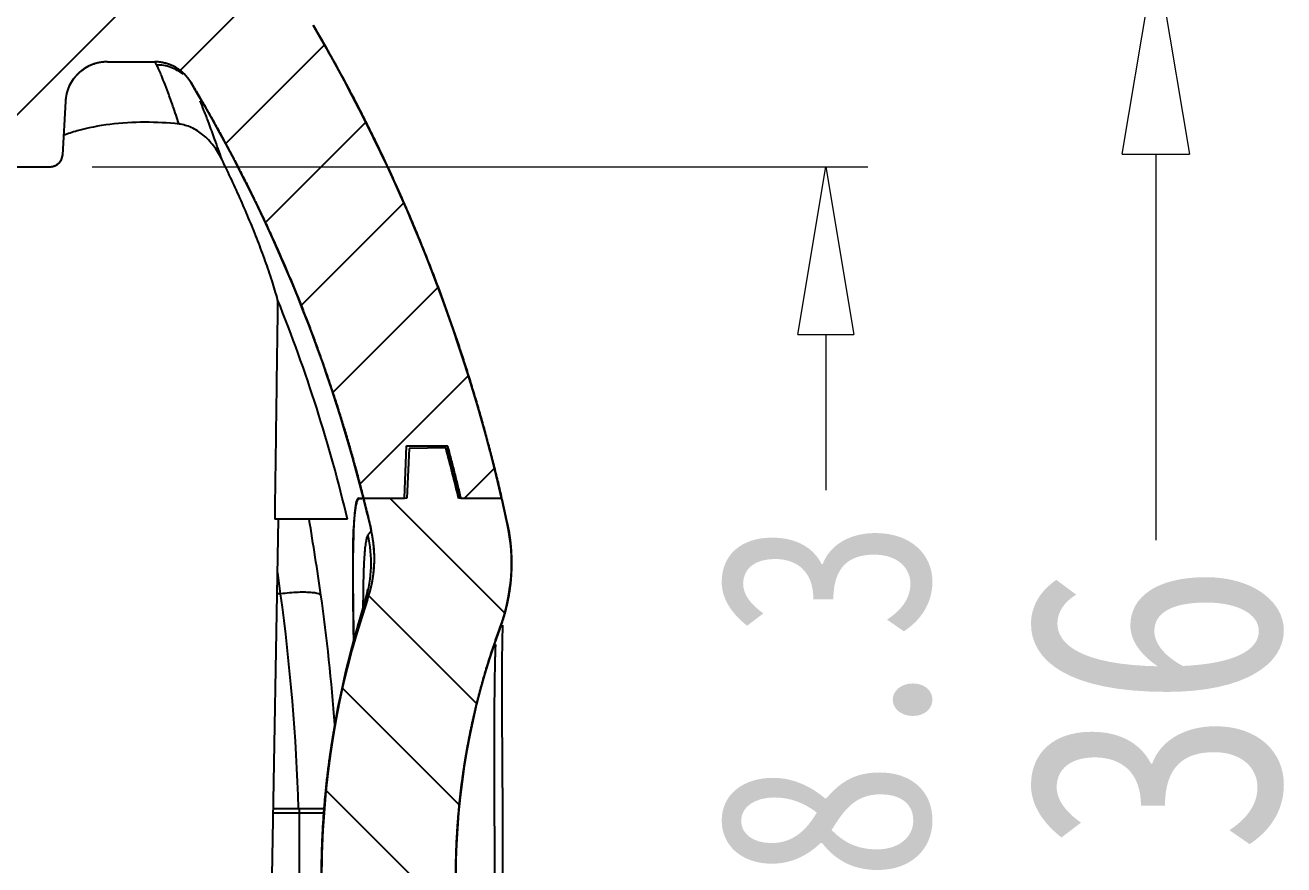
# Model space of a CAD drawing. Header units: millimetres. Extents: x 1786 to 4177, y -2705 to -1639.
# Drawn here: x 4029.7 to 4059.69, y -1676.96 to -1656.95 of the extents above; entities that cross this region are included whole.
import ezdxf

# ---------------------------------------------------------------- set-up
doc = ezdxf.new("R2010")
doc.units = ezdxf.units.MM
doc.layers.add('dim', color=3, linetype='Continuous', lineweight=9)
doc.styles.add('FFS', font='simfang0.ttf', dxfattribs={"width": 0.85})
doc.dimstyles.new('YanXiu', dxfattribs={"dimtxt": 2.5, "dimasz": 2.2, "dimexe": 1, "dimexo": 0.6, "dimgap": 0.66, "dimtad": 0, "dimzin": 9, "dimdsep": 46, "dimtxsty": 'FFS', "dimblk": 'CLOSEDBLANK', "dimcen": 0, "dimclrd": 256, "dimclre": 131, "dimclrt": 42, "dimazin": 2, "dimtfac": 1, "dimtofl": 0, "dimtmove": 0, "dimatfit": 3, "dimldrblk": 'CLOSEDBLANK', "dimfxl": 0, "dimlwd": 5, "dimlwe": 5, "dimarcsym": 0})

# ---------------------------------------------------------------- blocks, each defined once
blk = doc.blocks.new('_ClosedBlank')
at = {"color": 0, "linetype": 'ByBlock', "lineweight": -2}
for p, q in [((-1, 0.1667), (0, 0)), ((-1, 0.1667), (-1, -0.1667)), ((0, 0), (-1, -0.1667))]:
    blk.add_line(p, q, dxfattribs=at)
blk = doc.blocks.new('*D332')
at = {"layer": 'Defpoints', "color": 0}
for p in [(42.437, 243.388), (65.535, 243.388), (45.929, 207.388)]:
    blk.add_point(p, dxfattribs=at)
at = {"layer": 'dim', "color": 131, "lineweight": 5}
for p, q in [((43.636, 243.388), (66.734, 243.388)), ((47.129, 207.388), (66.734, 207.388))]:
    blk.add_line(p, q, dxfattribs=at)
at = {"layer": 'dim', "lineweight": 5}
for p, q in [((65.535, 238.588), (65.535, 229.386)), ((65.535, 212.188), (65.535, 221.391))]:
    blk.add_line(p, q, dxfattribs=at)
at = {"layer": 'dim', "lineweight": 5, "xscale": 4.800000000000001, "yscale": 4.800000000000001, "zscale": 4.800000000000001}
for p, rotation in [((65.535, 243.388), 90), ((65.535, 207.388), 270)]:
    blk.add_blockref('_ClosedBlank', p, dxfattribs=dict(at, rotation=rotation))
at = {"layer": 'dim', "color": 42, "insert": (65.535, 225.388), "char_height": 6, "attachment_point": 5, "rotation": 90, "style": 'FFS'}
blk.add_mtext('36', dxfattribs=at)
blk = doc.blocks.new('*D348')
at = {"layer": 'Defpoints', "color": 0}
for p in [(39.188, 238.288), (39.581, 209.988), (57.67, 209.988)]:
    blk.add_point(p, dxfattribs=at)
at = {"layer": 'dim', "color": 131, "lineweight": 5}
for p, q in [((40.187, 238.288), (58.67, 238.288)), ((40.581, 209.988), (58.67, 209.988))]:
    blk.add_line(p, q, dxfattribs=at)
at = {"layer": 'dim', "lineweight": 5}
for p, q in [((57.67, 234.288), (57.67, 230.582)), ((57.67, 213.988), (57.67, 217.694))]:
    blk.add_line(p, q, dxfattribs=at)
at = {"layer": 'dim', "lineweight": 5, "xscale": 4, "yscale": 4, "zscale": 4}
for p, rotation in [((57.67, 238.288), 90), ((57.67, 209.988), 270)]:
    blk.add_blockref('_ClosedBlank', p, dxfattribs=dict(at, rotation=rotation))
at = {"layer": 'dim', "color": 42, "insert": (57.67, 224.138), "char_height": 5, "attachment_point": 5, "rotation": 90, "style": 'FFS'}
blk.add_mtext('28.3', dxfattribs=at)
blk = doc.blocks.new('u161')
at = {"linetype": 'Continuous'}
h = blk.add_hatch(dxfattribs=at)
h.set_pattern_fill('DEFAULT__7', color=2, scale=2, angle=45, style=0, pattern_type=0)
h.set_pattern_definition([(45, (-186.396, 288.1608), (-1.414214, 1.414214), [])])
edge = h.paths.add_edge_path()
edge.add_spline(control_points=[(45.454, 241.662), (47.52, 238.148), (49.029, 234.361), (49.947, 230.388)], knot_values=[0, 0, 0, 0, 1, 1, 1, 1], weights=[1, 0.992284, 0.992284, 1], degree=3, periodic=0)
edge.add_line((48.971, 230.388), (49.947, 230.388))
edge.add_spline(control_points=[(48.653, 231.638), (48.766, 231.223), (48.872, 230.807), (48.971, 230.388)], knot_values=[0, 0, 0, 0, 1, 1, 1, 1], weights=[1, 0.999909, 0.999909, 1], degree=3, periodic=0)
edge.add_line((47.679, 231.638), (48.653, 231.638))
edge.add_line((47.635, 230.388), (47.679, 231.638))
edge.add_line((46.655, 230.388), (47.635, 230.388))
edge.add_spline(control_points=[(42.54, 240.302), (44.392, 237.211), (45.773, 233.883), (46.655, 230.388)], knot_values=[0, 0, 0, 0, 1, 1, 1, 1], weights=[1, 0.992872, 0.992872, 1], degree=3, periodic=0)
edge.add_spline(control_points=[(42.54, 240.302), (42.355, 240.611), (42.042, 240.788), (41.682, 240.788)], knot_values=[0, 0, 0, 0, 1, 1, 1, 1], weights=[1, 0.913365, 0.913365, 1], degree=3, periodic=0)
edge.add_line((40.552, 240.788), (41.682, 240.788))
edge.add_spline(control_points=[(40.552, 240.788), (39.991, 240.788), (39.583, 240.402), (39.554, 239.841)], knot_values=[0, 0, 0, 0, 1, 1, 1, 1], weights=[1, 0.816916, 0.816916, 1], degree=3, periodic=0)
edge.add_line((39.554, 239.841), (39.487, 238.573))
edge.add_spline(control_points=[(39.188, 238.288), (39.356, 238.288), (39.478, 238.404), (39.487, 238.573)], knot_values=[0, 0, 0, 0, 1, 1, 1, 1], weights=[1, 0.816916, 0.816916, 1], degree=3, periodic=0)
edge.add_line((-15.243, 238.288), (39.188, 238.288))
edge.add_spline(control_points=[(-15.243, 238.288), (-15.411, 238.288), (-15.534, 238.404), (-15.543, 238.573)], knot_values=[0, 0, 0, 0, 1, 1, 1, 1], weights=[1, 0.816916, 0.816916, 1], degree=3, periodic=0)
edge.add_line((-15.609, 239.841), (-15.543, 238.573))
edge.add_spline(control_points=[(-16.608, 240.788), (-16.046, 240.788), (-15.638, 240.402), (-15.609, 239.841)], knot_values=[0, 0, 0, 0, 1, 1, 1, 1], weights=[1, 0.816916, 0.816916, 1], degree=3, periodic=0)
edge.add_line((-17.737, 240.788), (-16.608, 240.788))
edge.add_spline(control_points=[(-17.737, 240.788), (-18.097, 240.788), (-18.41, 240.611), (-18.595, 240.302)], knot_values=[0, 0, 0, 0, 1, 1, 1, 1], weights=[1, 0.913365, 0.913365, 1], degree=3, periodic=0)
edge.add_spline(control_points=[(-18.595, 240.302), (-20.447, 237.211), (-21.829, 233.883), (-22.71, 230.388)], knot_values=[0, 0, 0, 0, 1, 1, 1, 1], weights=[1, 0.992872, 0.992872, 1], degree=3, periodic=0)
edge.add_line((-23.691, 230.388), (-22.71, 230.388))
edge.add_line((-23.691, 230.388), (-23.734, 231.638))
edge.add_line((-23.734, 231.638), (-24.708, 231.638))
edge.add_spline(control_points=[(-24.708, 231.638), (-24.821, 231.223), (-24.927, 230.807), (-25.026, 230.388)], knot_values=[0, 0, 0, 0, 1, 1, 1, 1], weights=[1, 0.999909, 0.999909, 1], degree=3, periodic=0)
edge.add_line((-26.002, 230.388), (-25.026, 230.388))
edge.add_spline(control_points=[(-21.509, 241.662), (-23.575, 238.148), (-25.085, 234.361), (-26.002, 230.388)], knot_values=[0, 0, 0, 0, 1, 1, 1, 1], weights=[1, 0.992284, 0.992284, 1], degree=3, periodic=0)
edge.add_spline(control_points=[(-18.492, 243.388), (-19.762, 243.388), (-20.865, 242.757), (-21.509, 241.662)], knot_values=[0, 0, 0, 0, 1, 1, 1, 1], weights=[1, 0.912, 0.912, 1], degree=3, periodic=0)
edge.add_line((-18.492, 243.388), (-17.954, 243.388))
edge.add_spline(control_points=[(-17.954, 243.388), (-17.801, 243.219), (-17.7, 243.013), (-17.661, 242.788)], knot_values=[0, 0, 0, 0, 1, 1, 1, 1], weights=[1, 0.974125, 0.974125, 1], degree=3, periodic=0)
edge.add_line((-17.59, 242.388), (-17.661, 242.788))
edge.add_line((-16.79, 242.388), (-17.59, 242.388))
edge.add_line((-16.72, 242.788), (-16.79, 242.388))
edge.add_spline(control_points=[(-16.72, 242.788), (-16.412, 244.531), (-14.642, 244.531), (-14.336, 242.787)], knot_values=[0, 0, 0, 0, 1, 1, 1, 1], weights=[1, 0.448931, 0.448931, 1], degree=3, periodic=0)
edge.add_spline(control_points=[(-13.08, 241.788), (-13.722, 241.755), (-14.224, 242.155), (-14.336, 242.787)], knot_values=[0, 0, 0, 0, 1, 1, 1, 1], weights=[1, 0.832524, 0.832524, 1], degree=3, periodic=0)
edge.add_line((-13.08, 241.788), (-13.028, 240.788))
edge.add_line((-13.028, 240.788), (36.972, 240.788))
edge.add_line((37.025, 241.788), (36.972, 240.788))
edge.add_spline(control_points=[(37.025, 241.788), (37.666, 241.755), (38.169, 242.155), (38.28, 242.787)], knot_values=[0, 0, 0, 0, 1, 1, 1, 1], weights=[1, 0.832524, 0.832524, 1], degree=3, periodic=0)
edge.add_spline(control_points=[(40.664, 242.788), (40.357, 244.531), (38.587, 244.531), (38.28, 242.787)], knot_values=[0, 0, 0, 0, 1, 1, 1, 1], weights=[1, 0.448931, 0.448931, 1], degree=3, periodic=0)
edge.add_line((40.664, 242.788), (40.735, 242.388))
edge.add_line((41.535, 242.388), (40.735, 242.388))
edge.add_line((41.535, 242.388), (41.605, 242.788))
edge.add_spline(control_points=[(41.898, 243.388), (41.745, 243.219), (41.645, 243.013), (41.605, 242.788)], knot_values=[0, 0, 0, 0, 1, 1, 1, 1], weights=[1, 0.974125, 0.974125, 1], degree=3, periodic=0)
edge.add_line((41.898, 243.388), (42.437, 243.388))
edge.add_spline(control_points=[(45.454, 241.662), (44.81, 242.757), (43.707, 243.388), (42.437, 243.388)], knot_values=[0, 0, 0, 0, 1, 1, 1, 1], weights=[1, 0.912, 0.912, 1], degree=3, periodic=0)
h = blk.add_hatch(dxfattribs=at)
h.set_pattern_fill('DEFAULT__9', color=2, scale=2, angle=-45, style=0, pattern_type=0)
h.set_pattern_definition([(315, (-183.5675, 288.1608), (1.414214, 1.414214), [])])
edge = h.paths.add_edge_path()
edge.add_spline(control_points=[(49.951, 230.37), (49.996, 230.175), (50.039, 229.979), (50.082, 229.783)], knot_values=[0, 0, 0, 0, 1, 1, 1, 1], weights=[1, 0.999981, 0.999981, 1], degree=3, periodic=0)
edge.add_spline(control_points=[(50.082, 229.783), (50.261, 228.945), (50.201, 228.09), (49.905, 227.285)], knot_values=[0, 0, 0, 0, 1, 1, 1, 1], weights=[1, 0.973678, 0.973678, 1], degree=3, periodic=0)
edge.add_spline(control_points=[(49.905, 215.491), (48.49, 219.339), (48.49, 223.438), (49.905, 227.285)], knot_values=[0, 0, 0, 0, 1, 1, 1, 1], weights=[1, 0.959022, 0.959022, 1], degree=3, periodic=0)
edge.add_spline(control_points=[(50.082, 212.994), (50.261, 213.832), (50.201, 214.687), (49.905, 215.491)], knot_values=[0, 0, 0, 0, 1, 1, 1, 1], weights=[1, 0.973678, 0.973678, 1], degree=3, periodic=0)
edge.add_spline(control_points=[(50.082, 212.994), (50.039, 212.797), (49.996, 212.602), (49.951, 212.406)], knot_values=[0, 0, 0, 0, 1, 1, 1, 1], weights=[1, 0.999981, 0.999981, 1], degree=3, periodic=0)
edge.add_line((49.951, 212.406), (48.92, 212.388))
edge.add_spline(control_points=[(48.92, 212.388), (48.824, 211.987), (48.723, 211.587), (48.615, 211.188)], knot_values=[0, 0, 0, 0, 1, 1, 1, 1], weights=[1, 0.999916, 0.999916, 1], degree=3, periodic=0)
edge.add_line((48.615, 211.188), (47.747, 211.203))
edge.add_line((47.747, 211.203), (47.685, 212.388))
edge.add_line((47.685, 212.388), (46.659, 212.406))
edge.add_spline(control_points=[(46.84, 213.158), (46.783, 212.907), (46.722, 212.656), (46.659, 212.406)], knot_values=[0, 0, 0, 0, 1, 1, 1, 1], weights=[1, 0.999963, 0.999963, 1], degree=3, periodic=0)
edge.add_spline(control_points=[(46.754, 214.803), (46.937, 214.27), (46.966, 213.708), (46.84, 213.158)], knot_values=[0, 0, 0, 0, 1, 1, 1, 1], weights=[1, 0.974387, 0.974387, 1], degree=3, periodic=0)
edge.add_spline(control_points=[(46.754, 214.803), (45.275, 219.111), (45.275, 223.666), (46.754, 227.973)], knot_values=[0, 0, 0, 0, 1, 1, 1, 1], weights=[1, 0.963889, 0.963889, 1], degree=3, periodic=0)
edge.add_spline(control_points=[(46.754, 227.973), (46.937, 228.506), (46.966, 229.069), (46.84, 229.618)], knot_values=[0, 0, 0, 0, 1, 1, 1, 1], weights=[1, 0.974387, 0.974387, 1], degree=3, periodic=0)
edge.add_spline(control_points=[(46.659, 230.37), (46.722, 230.12), (46.783, 229.87), (46.84, 229.618)], knot_values=[0, 0, 0, 0, 1, 1, 1, 1], weights=[1, 0.999963, 0.999963, 1], degree=3, periodic=0)
edge.add_line((47.685, 230.388), (46.659, 230.37))
edge.add_line((47.747, 231.573), (47.685, 230.388))
edge.add_line((48.615, 231.588), (47.747, 231.573))
edge.add_spline(control_points=[(48.615, 231.588), (48.723, 231.19), (48.824, 230.79), (48.92, 230.388)], knot_values=[0, 0, 0, 0, 1, 1, 1, 1], weights=[1, 0.999916, 0.999916, 1], degree=3, periodic=0)
edge.add_line((49.951, 230.37), (48.92, 230.388))
at = {"color": 7, "linetype": 'Continuous'}
for p, q in [((40.552, 240.788), (41.682, 240.788)), ((40.552, 240.788), (41.682, 240.788)), ((39.554, 239.841), (39.487, 238.573)), ((39.554, 239.841), (39.487, 238.573)), ((-15.243, 238.288), (39.188, 238.288)), ((-15.243, 238.288), (39.188, 238.288)), ((47.635, 230.388), (47.679, 231.638)), ((47.635, 230.388), (47.679, 231.638)), ((47.679, 231.638), (48.653, 231.638)), ((47.679, 231.638), (48.653, 231.638)), ((47.747, 231.573), (47.685, 230.388)), ((47.747, 231.573), (47.685, 230.388)), ((48.615, 231.588), (47.747, 231.573)), ((48.615, 231.588), (47.747, 231.573)), ((46.552, 230.388), (47.635, 230.388)), ((46.564, 230.37), (46.556, 230.371)), ((46.617, 230.37), (46.564, 230.37)), ((46.655, 230.388), (47.635, 230.388)), ((47.685, 230.388), (46.659, 230.37)), ((47.685, 230.388), (46.659, 230.37)), ((49.951, 230.37), (48.92, 230.388)), ((49.951, 230.37), (48.92, 230.388)), ((48.971, 230.388), (49.947, 230.388)), ((48.971, 230.388), (49.947, 230.388)), ((44.481, 221.388), (44.629, 229.888)), ((46.273, 229.888), (44.539, 229.888)), ((44.681, 228.105), (44.598, 228.105)), ((46.403, 227.971), (46.403, 227.934)), ((46.403, 227.934), (46.404, 227.893)), ((46.407, 227.935), (46.408, 227.893)), ((46.698, 227.966), (46.677, 227.895)), ((46.404, 227.893), (46.405, 227.725)), ((46.408, 227.893), (46.408, 227.836)), ((46.677, 227.895), (46.64, 227.776)), ((49.966, 226.976), (49.972, 227.362)), ((44.507, 222.888), (45.716, 222.888)), ((44.509, 222.988), (45.728, 222.988)), ((45.134, 221.388), (45.134, 222.988))]:
    blk.add_line(p, q, dxfattribs=at)
for points in [[(46.747, 228.17), (46.75, 228.205), (46.741, 228.147), (46.698, 227.966)], [(46.64, 227.776), (46.431, 227.051), (46.231, 226.266), (46.047, 225.411), (45.888, 224.489), (45.764, 223.506), (45.684, 222.477), (45.662, 221.905)], [(49.963, 225.286), (49.962, 225.935), (49.962, 226.5), (49.966, 226.976)], [(49.964, 217.641), (49.971, 219.237), (49.974, 220.126), (49.975, 221.047), (49.975, 221.976), (49.973, 222.886), (49.963, 225.286)]]:
    blk.add_lwpolyline(points, dxfattribs=at)
for centre, radius, start, end in [((10.972, 221.388), 40, 13.0029, 30.4542), ((40.552, 239.788), 1, 90, 177), ((41.682, 239.788), 1, 30.9284, 90), ((7.949, 221.84), 38.691, 29.1954, 29.3237), ((41.729, 239.708), 1.005, 70.6259, 90.2707), ((41.733, 239.722), 0.99, 50.6908, 70.5831), ((10.972, 221.388), 36.8, 14.1561, 30.9284), ((39.188, 238.588), 0.3, 270, 357), ((10.768, 221.468), 36.49, 13.341, 21.9613), ((10.972, 221.388), 39, 13.3424, 15.1614), ((10.972, 221.388), 39.05, 13.325, 15.2175), ((10.972, 221.388), 36.8, 12.9228, 14.1274), ((10.972, 221.388), 40, 12.1147, 12.9764), ((-25.184, 218.057), 71.529, 8.05457, 9.5209), ((45.682, 228.839), 4.5, 339.8066, 12.1147), ((43.846, 228.84), 2.991, 343.3285, 12.9454), ((43.916, 228.947), 3, 341.0555, 12.9228), ((-35.805, 217.451), 81.188, 7.54048, 7.90341), ((78.612, 227.685), 31.97, 178.8576, 179.3011), ((-4.155, 221.447), 49.288, 1.7919, 7.7638), ((-1.086, 221.478), 47.19, 4.2618, 8.0428), ((65.938, 221.388), 20.283, 161.0555, 198.9445), ((67.801, 221.159), 22.165, 162.1971, 170.0598), ((91.702, 227.525), 45.061, 179.3, 179.6774), ((43.864, 228.835), 2.973, 342.396, 343.3269), ((222.482, 229.746), 176.089, 180.65761, 180.89539), ((399.911, 232.198), 353.53, 180.70692, 180.84081), ((46.927, 227.817), 0.262, 160.6761, 162.6515), ((65.938, 221.388), 17.083, 159.8066, 200.1934), ((61.064, 226.291), 11.28, 176.8964, 177.8049)]:
    blk.add_arc(centre, radius, start, end, dxfattribs=at)
for points, start_tangent, end_tangent in [([(45.454, 241.662), (45.549, 241.499), (45.644, 241.334), (45.739, 241.17), (45.832, 241.004), (45.925, 240.839), (46.017, 240.672), (46.108, 240.506), (46.199, 240.339), (46.288, 240.171), (46.377, 240.003), (46.465, 239.834), (46.553, 239.665), (46.639, 239.496), (46.725, 239.326), (46.81, 239.155), (46.894, 238.984), (46.978, 238.813), (47.06, 238.642), (47.142, 238.469), (47.223, 238.297), (47.303, 238.124), (47.382, 237.951), (47.461, 237.777), (47.539, 237.603), (47.615, 237.428), (47.691, 237.254), (47.767, 237.078), (47.841, 236.903), (47.915, 236.727), (47.987, 236.55), (48.059, 236.374), (48.13, 236.197), (48.2, 236.019), (48.27, 235.842), (48.338, 235.664), (48.406, 235.485), (48.473, 235.307), (48.539, 235.128), (48.604, 234.949), (48.668, 234.769), (48.731, 234.589), (48.794, 234.409), (48.855, 234.229), (48.916, 234.048), (48.976, 233.867), (49.035, 233.686), (49.093, 233.505), (49.15, 233.323), (49.207, 233.141), (49.262, 232.959), (49.317, 232.776), (49.371, 232.594), (49.424, 232.411), (49.476, 232.228), (49.527, 232.045), (49.577, 231.862), (49.626, 231.678), (49.675, 231.494), (49.722, 231.31), (49.769, 231.126), (49.815, 230.942), (49.86, 230.758), (49.904, 230.573), (49.947, 230.388)], (0.506849, -0.862035), (0.225, -0.974359)), ([(40.552, 240.788), (40.542, 240.788), (40.531, 240.788), (40.52, 240.788), (40.509, 240.787), (40.498, 240.787), (40.487, 240.786), (40.476, 240.785), (40.465, 240.784), (40.454, 240.783), (40.443, 240.782), (40.432, 240.781), (40.42, 240.78), (40.409, 240.778), (40.398, 240.776), (40.387, 240.775), (40.376, 240.773), (40.364, 240.77), (40.353, 240.768), (40.342, 240.766), (40.33, 240.763), (40.319, 240.761), (40.308, 240.758), (40.296, 240.755), (40.285, 240.752), (40.274, 240.749), (40.263, 240.745), (40.251, 240.742), (40.24, 240.738), (40.229, 240.734), (40.217, 240.731), (40.206, 240.727), (40.195, 240.722), (40.184, 240.718), (40.173, 240.713), (40.162, 240.709), (40.15, 240.704), (40.139, 240.699), (40.128, 240.694), (40.117, 240.689), (40.106, 240.683), (40.096, 240.678), (40.085, 240.672), (40.074, 240.666), (40.063, 240.661), (40.052, 240.654), (40.042, 240.648), (40.031, 240.642), (40.021, 240.635), (40.01, 240.629), (40, 240.622), (39.99, 240.615), (39.98, 240.608), (39.969, 240.601), (39.959, 240.594), (39.949, 240.586), (39.94, 240.579), (39.93, 240.571), (39.92, 240.563), (39.91, 240.555), (39.901, 240.547), (39.892, 240.539), (39.882, 240.531), (39.873, 240.522), (39.864, 240.514), (39.855, 240.505), (39.846, 240.496), (39.837, 240.487), (39.829, 240.478), (39.82, 240.469), (39.812, 240.46), (39.803, 240.451), (39.795, 240.442), (39.787, 240.432), (39.779, 240.423), (39.771, 240.413), (39.764, 240.403), (39.756, 240.393), (39.749, 240.383), (39.741, 240.374), (39.734, 240.363), (39.727, 240.353), (39.72, 240.343), (39.714, 240.333), (39.707, 240.322), (39.7, 240.312), (39.694, 240.302), (39.688, 240.291), (39.682, 240.28), (39.676, 240.27), (39.67, 240.259), (39.664, 240.248), (39.659, 240.238), (39.654, 240.227), (39.648, 240.216), (39.643, 240.205), (39.638, 240.194), (39.634, 240.183), (39.629, 240.172), (39.624, 240.161), (39.62, 240.15), (39.616, 240.139), (39.612, 240.128), (39.608, 240.117), (39.604, 240.106), (39.6, 240.094), (39.597, 240.083), (39.593, 240.072), (39.59, 240.061), (39.587, 240.05), (39.584, 240.039), (39.581, 240.028), (39.579, 240.016), (39.576, 240.005), (39.574, 239.994), (39.571, 239.983), (39.569, 239.972), (39.567, 239.961), (39.565, 239.95), (39.564, 239.939), (39.562, 239.928), (39.561, 239.917), (39.559, 239.906), (39.558, 239.895), (39.557, 239.884), (39.556, 239.873), (39.555, 239.862), (39.554, 239.851), (39.554, 239.841)], (-1, 0), (-0.052336, -0.99863)), ([(42.54, 240.302), (42.532, 240.315), (42.523, 240.329), (42.515, 240.342), (42.506, 240.355), (42.497, 240.367), (42.488, 240.38), (42.479, 240.393), (42.469, 240.405), (42.459, 240.418), (42.449, 240.43), (42.439, 240.442), (42.428, 240.454), (42.417, 240.466), (42.406, 240.478), (42.395, 240.489), (42.384, 240.501), (42.372, 240.512), (42.36, 240.523), (42.348, 240.534), (42.336, 240.545), (42.323, 240.556), (42.311, 240.566), (42.298, 240.576), (42.285, 240.586), (42.272, 240.596), (42.258, 240.606), (42.245, 240.615), (42.231, 240.624), (42.217, 240.633), (42.203, 240.642), (42.189, 240.65), (42.175, 240.658), (42.161, 240.666), (42.146, 240.674), (42.131, 240.682), (42.117, 240.689), (42.102, 240.696), (42.087, 240.703), (42.072, 240.709), (42.056, 240.716), (42.041, 240.722), (42.026, 240.727), (42.01, 240.733), (41.995, 240.738), (41.98, 240.743), (41.964, 240.748), (41.948, 240.752), (41.933, 240.756), (41.917, 240.76), (41.901, 240.764), (41.885, 240.767), (41.87, 240.771), (41.854, 240.773), (41.838, 240.776), (41.822, 240.778), (41.807, 240.781), (41.791, 240.782), (41.775, 240.784), (41.76, 240.785), (41.744, 240.786), (41.728, 240.787), (41.713, 240.788), (41.697, 240.788), (41.682, 240.788)], (-0.513966, 0.85781), (-1, 0)), ([(41.904, 240.307), (41.829, 240.491), (41.77, 240.623), (41.724, 240.713)], (-0.366825, 0.93029), (-0.487799, 0.872956)), ([(42.261, 239.304), (42.116, 239.731), (41.999, 240.059), (41.904, 240.307)], (-0.313923, 0.949448), (-0.366825, 0.93029)), ([(42.54, 240.302), (42.626, 240.158), (42.711, 240.014), (42.796, 239.869), (42.88, 239.723), (42.963, 239.577), (43.046, 239.431), (43.128, 239.285), (43.209, 239.138), (43.29, 238.99), (43.37, 238.842), (43.449, 238.694), (43.528, 238.545), (43.606, 238.396), (43.684, 238.247), (43.76, 238.097), (43.837, 237.947), (43.912, 237.796), (43.987, 237.645), (44.061, 237.494), (44.134, 237.342), (44.207, 237.19), (44.279, 237.038), (44.35, 236.885), (44.421, 236.732), (44.491, 236.579), (44.56, 236.425), (44.629, 236.271), (44.696, 236.117), (44.764, 235.962), (44.83, 235.807), (44.896, 235.652), (44.961, 235.496), (45.025, 235.34), (45.089, 235.184), (45.151, 235.028), (45.214, 234.871), (45.275, 234.714), (45.336, 234.557), (45.396, 234.399), (45.455, 234.241), (45.513, 234.083), (45.571, 233.925), (45.628, 233.766), (45.685, 233.607), (45.74, 233.448), (45.795, 233.289), (45.849, 233.13), (45.902, 232.97), (45.955, 232.81), (46.007, 232.65), (46.058, 232.489), (46.108, 232.329), (46.158, 232.168), (46.207, 232.007), (46.255, 231.846), (46.303, 231.685), (46.349, 231.523), (46.395, 231.362), (46.44, 231.2), (46.485, 231.038), (46.528, 230.876), (46.571, 230.713), (46.613, 230.551), (46.655, 230.388)], (0.513966, -0.85781), (0.244565, -0.969633)), ([(43.278, 238.468), (43.108, 238.955), (42.968, 239.337), (42.853, 239.632), (42.761, 239.857)], (-0.321324, 0.946969), (-0.391249, 0.920285)), ([(42.261, 239.304), (41.449, 239.348), (40.612, 239.296), (39.832, 239.141), (39.504, 239.033)], (-0.993528, 0.113591), (-0.934354, -0.356347)), ([(43.278, 238.468), (43.078, 238.789), (42.829, 239.048), (42.552, 239.222), (42.261, 239.304)], (-0.441401, 0.89731), (-0.993528, 0.113591)), ([(39.188, 238.288), (39.194, 238.288), (39.201, 238.289), (39.207, 238.289), (39.214, 238.289), (39.221, 238.29), (39.227, 238.291), (39.234, 238.292), (39.241, 238.293), (39.247, 238.294), (39.254, 238.296), (39.261, 238.297), (39.268, 238.299), (39.275, 238.301), (39.281, 238.303), (39.288, 238.306), (39.295, 238.308), (39.302, 238.311), (39.308, 238.314), (39.315, 238.317), (39.321, 238.32), (39.328, 238.323), (39.334, 238.327), (39.341, 238.33), (39.347, 238.334), (39.353, 238.338), (39.359, 238.342), (39.366, 238.347), (39.371, 238.351), (39.377, 238.356), (39.383, 238.361), (39.389, 238.366), (39.394, 238.371), (39.4, 238.376), (39.405, 238.381), (39.41, 238.387), (39.415, 238.392), (39.42, 238.398), (39.424, 238.404), (39.429, 238.41), (39.433, 238.416), (39.437, 238.422), (39.441, 238.428), (39.445, 238.434), (39.449, 238.441), (39.452, 238.447), (39.456, 238.454), (39.459, 238.46), (39.462, 238.467), (39.465, 238.473), (39.467, 238.48), (39.47, 238.486), (39.472, 238.493), (39.474, 238.5), (39.476, 238.507), (39.478, 238.513), (39.48, 238.52), (39.481, 238.527), (39.483, 238.533), (39.484, 238.54), (39.485, 238.547), (39.486, 238.553), (39.486, 238.56), (39.487, 238.566), (39.487, 238.573)], (1, 0), (0.052336, 0.99863)), ([(44.61, 235.115), (44.476, 235.57), (44.315, 236.044), (44.136, 236.524), (43.943, 237.003), (43.737, 237.485), (43.516, 237.972), (43.278, 238.468)], (-0.256318, 0.966593), (-0.441401, 0.89731)), ([(44.61, 235.115), (44.586, 233.369), (44.563, 231.626), (44.539, 229.888)], (-0.01339, -0.99991), (-0.013699, -0.999906)), ([(48.5, 231.608), (48.554, 231.638)], (0.549394, 0.835563), (1, 0)), ([(48.615, 231.588), (48.655, 231.439), (48.695, 231.289), (48.734, 231.139), (48.772, 230.99), (48.81, 230.839), (48.847, 230.689), (48.884, 230.539), (48.92, 230.388)], (0.261538, -0.965193), (0.230769, -0.973009)), ([(48.653, 231.638), (48.695, 231.483), (48.736, 231.327), (48.777, 231.171), (48.817, 231.015), (48.857, 230.858), (48.895, 230.702), (48.934, 230.545), (48.971, 230.388)], (0.262484, -0.964936), (0.230474, -0.973079)), ([(46.552, 230.388), (46.467, 230.217)], (-1, 0), (-0.121036, -0.992648)), ([(46.556, 230.372), (46.476, 230.221)], (-0.997319, 0.073171), (-0.179091, -0.983833)), ([(46.659, 230.37), (46.706, 230.183), (46.752, 229.995), (46.797, 229.807), (46.84, 229.618)], (0.244079, -0.969755), (0.223639, -0.974672)), ([(49.951, 230.37), (50.017, 230.077), (50.082, 229.783)], (0.22455, -0.974463), (0.209869, -0.97773)), ([(46.467, 230.217), (46.417, 229.708)], (-0.121036, -0.992648), (-0.061146, -0.998129)), ([(46.476, 230.221), (46.424, 229.735)], (-0.179091, -0.983833), (-0.042084, -0.999114)), ([(46.424, 229.735), (46.404, 228.931), (46.407, 227.935)], (-0.042084, -0.999114), (0.011736, -0.999931)), ([(50.082, 229.783), (50.09, 229.745), (50.097, 229.706), (50.105, 229.668), (50.112, 229.629), (50.119, 229.59), (50.125, 229.552), (50.131, 229.513), (50.137, 229.474), (50.142, 229.434), (50.147, 229.395), (50.152, 229.356), (50.156, 229.317), (50.16, 229.277), (50.164, 229.238), (50.167, 229.198), (50.17, 229.159), (50.173, 229.119), (50.175, 229.079), (50.177, 229.04), (50.179, 229), (50.18, 228.96), (50.181, 228.92), (50.182, 228.88), (50.182, 228.841), (50.182, 228.801), (50.181, 228.761), (50.18, 228.721), (50.179, 228.681), (50.177, 228.641), (50.175, 228.601), (50.173, 228.561), (50.171, 228.522), (50.168, 228.482), (50.164, 228.442), (50.161, 228.402), (50.156, 228.363), (50.152, 228.323), (50.147, 228.283), (50.142, 228.244), (50.137, 228.204), (50.131, 228.165), (50.125, 228.126), (50.118, 228.086), (50.112, 228.047), (50.104, 228.008), (50.097, 227.969), (50.089, 227.93), (50.081, 227.891), (50.072, 227.852), (50.063, 227.814), (50.054, 227.775), (50.045, 227.737), (50.035, 227.698), (50.025, 227.66), (50.014, 227.622), (50.003, 227.584), (49.992, 227.546), (49.981, 227.508), (49.969, 227.471), (49.957, 227.433), (49.944, 227.396), (49.932, 227.359), (49.918, 227.322), (49.905, 227.285)], (0.209869, -0.97773), (-0.345189, -0.938533)), ([(46.417, 229.708), (46.399, 228.867), (46.403, 227.971)], (-0.061146, -0.998129), (0.009059, -0.999959)), ([(46.737, 229.457), (46.725, 229.416), (46.715, 229.365), (46.705, 229.305)], (-0.310889, -0.950446), (-0.147177, -0.98911)), ([(46.762, 229.511), (46.749, 229.488), (46.737, 229.457)], (-0.59535, -0.803467), (-0.310889, -0.950446)), ([(46.754, 227.973), (46.762, 227.998), (46.77, 228.022), (46.778, 228.047), (46.786, 228.072), (46.793, 228.096), (46.8, 228.121), (46.807, 228.146), (46.814, 228.171), (46.821, 228.196), (46.827, 228.221), (46.833, 228.247), (46.839, 228.272), (46.845, 228.297), (46.851, 228.323), (46.856, 228.348), (46.861, 228.374), (46.866, 228.4), (46.871, 228.425), (46.875, 228.451), (46.879, 228.477), (46.883, 228.503), (46.887, 228.529), (46.89, 228.555), (46.894, 228.581), (46.897, 228.607), (46.9, 228.633), (46.902, 228.659), (46.905, 228.685), (46.907, 228.711), (46.909, 228.737), (46.911, 228.764), (46.912, 228.79), (46.913, 228.816), (46.914, 228.842), (46.915, 228.868), (46.916, 228.895), (46.916, 228.921), (46.916, 228.947), (46.916, 228.973), (46.916, 229), (46.915, 229.026), (46.914, 229.052), (46.913, 229.078), (46.912, 229.104), (46.911, 229.13), (46.909, 229.156), (46.907, 229.182), (46.905, 229.209), (46.902, 229.234), (46.9, 229.26), (46.897, 229.286), (46.894, 229.312), (46.891, 229.338), (46.887, 229.364), (46.883, 229.39), (46.88, 229.415), (46.875, 229.441), (46.871, 229.466), (46.866, 229.492), (46.862, 229.517), (46.857, 229.543), (46.851, 229.568), (46.846, 229.593), (46.84, 229.618)], (0.324652, 0.945833), (-0.223639, 0.974672)), ([(46.841, 229.617), (46.832, 229.605), (46.805, 229.57), (46.762, 229.511)], (-0.600613, -0.79954), (-0.595601, -0.80328)), ([(46.705, 229.305), (46.695, 229.234), (46.687, 229.154), (46.679, 229.067), (46.672, 228.968), (46.665, 228.849), (46.659, 228.703), (46.653, 228.53), (46.648, 228.323)], (-0.147177, -0.98911), (-0.02015, -0.999797)), ([(45.64, 228.08), (45.443, 228.134), (45.102, 228.143), (44.681, 228.105)], (-0.831952, 0.554848), (-0.990997, -0.133883)), ([(46.754, 214.803), (46.721, 214.901), (46.688, 214.998), (46.656, 215.096), (46.624, 215.195), (46.593, 215.293), (46.562, 215.392), (46.531, 215.49), (46.502, 215.59), (46.472, 215.689), (46.443, 215.789), (46.415, 215.888), (46.387, 215.988), (46.36, 216.088), (46.333, 216.189), (46.306, 216.29), (46.28, 216.39), (46.255, 216.491), (46.23, 216.593), (46.206, 216.694), (46.182, 216.796), (46.159, 216.897), (46.136, 216.999), (46.113, 217.101), (46.091, 217.204), (46.07, 217.306), (46.049, 217.409), (46.029, 217.511), (46.009, 217.614), (45.99, 217.717), (45.971, 217.821), (45.953, 217.924), (45.935, 218.028), (45.918, 218.131), (45.902, 218.235), (45.886, 218.339), (45.87, 218.443), (45.855, 218.547), (45.841, 218.651), (45.827, 218.756), (45.813, 218.86), (45.8, 218.965), (45.788, 219.069), (45.776, 219.174), (45.765, 219.279), (45.754, 219.384), (45.744, 219.489), (45.735, 219.594), (45.726, 219.699), (45.717, 219.804), (45.709, 219.91), (45.702, 220.015), (45.695, 220.12), (45.688, 220.226), (45.683, 220.331), (45.677, 220.437), (45.673, 220.543), (45.669, 220.648), (45.665, 220.754), (45.662, 220.86), (45.659, 220.965), (45.658, 221.071), (45.656, 221.177), (45.655, 221.283), (45.655, 221.388), (45.655, 221.494), (45.656, 221.6), (45.658, 221.706), (45.659, 221.811), (45.662, 221.917), (45.665, 222.023), (45.669, 222.128), (45.673, 222.234), (45.677, 222.34), (45.683, 222.445), (45.688, 222.551), (45.695, 222.656), (45.702, 222.762), (45.709, 222.867), (45.717, 222.972), (45.726, 223.077), (45.735, 223.183), (45.744, 223.288), (45.754, 223.393), (45.765, 223.498), (45.776, 223.603), (45.788, 223.707), (45.8, 223.812), (45.813, 223.917), (45.827, 224.021), (45.841, 224.125), (45.855, 224.23), (45.87, 224.334), (45.886, 224.438), (45.902, 224.542), (45.918, 224.645), (45.935, 224.749), (45.953, 224.853), (45.971, 224.956), (45.99, 225.059), (46.009, 225.162), (46.029, 225.265), (46.049, 225.368), (46.07, 225.471), (46.091, 225.573), (46.113, 225.675), (46.136, 225.777), (46.159, 225.879), (46.182, 225.981), (46.206, 226.083), (46.23, 226.184), (46.255, 226.285), (46.28, 226.386), (46.306, 226.487), (46.333, 226.588), (46.36, 226.688), (46.387, 226.788), (46.415, 226.888), (46.443, 226.988), (46.472, 227.088), (46.502, 227.187), (46.531, 227.286), (46.562, 227.385), (46.593, 227.484), (46.624, 227.582), (46.656, 227.68), (46.688, 227.778), (46.721, 227.876), (46.754, 227.973)], (-0.324652, 0.945833), (0.324652, 0.945833)), ([(46.698, 227.936), (46.689, 227.924), (46.68, 227.903)], (-0.73922, -0.673464), (-0.331395, -0.943492)), ([(46.754, 227.973), (46.729, 227.957), (46.697, 227.936)], (-0.829608, -0.558346), (-0.845627, -0.533773)), ([(49.905, 215.491), (49.874, 215.578), (49.842, 215.665), (49.812, 215.752), (49.781, 215.839), (49.752, 215.927), (49.722, 216.015), (49.693, 216.103), (49.665, 216.191), (49.637, 216.28), (49.609, 216.368), (49.582, 216.457), (49.556, 216.546), (49.529, 216.636), (49.504, 216.725), (49.479, 216.815), (49.454, 216.905), (49.43, 216.996), (49.406, 217.086), (49.382, 217.177), (49.36, 217.267), (49.337, 217.358), (49.315, 217.45), (49.294, 217.541), (49.273, 217.632), (49.253, 217.724), (49.233, 217.816), (49.213, 217.908), (49.194, 218), (49.176, 218.092), (49.158, 218.185), (49.141, 218.277), (49.124, 218.37), (49.107, 218.463), (49.091, 218.556), (49.076, 218.649), (49.061, 218.743), (49.047, 218.836), (49.033, 218.93), (49.02, 219.023), (49.007, 219.117), (48.994, 219.211), (48.983, 219.305), (48.971, 219.399), (48.961, 219.493), (48.95, 219.587), (48.941, 219.681), (48.931, 219.776), (48.923, 219.87), (48.914, 219.965), (48.907, 220.059), (48.9, 220.154), (48.893, 220.249), (48.887, 220.344), (48.882, 220.438), (48.876, 220.533), (48.872, 220.628), (48.868, 220.723), (48.865, 220.818), (48.862, 220.913), (48.859, 221.008), (48.857, 221.103), (48.856, 221.198), (48.855, 221.293), (48.855, 221.388), (48.855, 221.483), (48.856, 221.578), (48.857, 221.673), (48.859, 221.769), (48.862, 221.864), (48.865, 221.959), (48.868, 222.054), (48.872, 222.148), (48.876, 222.243), (48.882, 222.338), (48.887, 222.433), (48.893, 222.528), (48.9, 222.623), (48.907, 222.717), (48.914, 222.812), (48.923, 222.906), (48.931, 223.001), (48.941, 223.095), (48.95, 223.189), (48.961, 223.284), (48.971, 223.378), (48.983, 223.472), (48.994, 223.566), (49.007, 223.66), (49.02, 223.753), (49.033, 223.847), (49.047, 223.941), (49.061, 224.034), (49.076, 224.127), (49.091, 224.22), (49.107, 224.313), (49.124, 224.406), (49.141, 224.499), (49.158, 224.592), (49.176, 224.684), (49.194, 224.777), (49.213, 224.869), (49.233, 224.961), (49.253, 225.053), (49.273, 225.144), (49.294, 225.236), (49.315, 225.327), (49.337, 225.418), (49.36, 225.509), (49.382, 225.6), (49.406, 225.691), (49.43, 225.781), (49.454, 225.871), (49.479, 225.961), (49.504, 226.051), (49.529, 226.141), (49.556, 226.23), (49.582, 226.319), (49.609, 226.408), (49.637, 226.497), (49.665, 226.586), (49.693, 226.674), (49.722, 226.762), (49.752, 226.85), (49.781, 226.937), (49.812, 227.025), (49.842, 227.112), (49.874, 227.199), (49.905, 227.285)], (-0.345189, 0.938533), (0.345189, 0.938533)), ([(49.793, 226.723), (49.788, 226.585), (49.784, 226.418), (49.78, 226.217), (49.776, 225.976), (49.773, 225.686), (49.771, 225.338), (49.77, 224.922), (49.77, 224.425), (49.771, 223.837), (49.772, 223.145), (49.773, 222.316), (49.774, 221.39)], (-0.039075, -0.999236), (0.000002, -1))]:
    blk.add_spline(points, degree=3, dxfattribs=dict(at, start_tangent=start_tangent, end_tangent=end_tangent))
at = {"layer": 'dim'}
dim = blk.add_linear_dim(base=(65.535, 243.388), p1=(45.929, 207.388), p2=(42.437, 243.388), angle=90, dimstyle='YanXiu', override={"dimtxt": 6, "dimasz": 4.8, "dimexe": 1.1994, "dimexo": 1.1994, "dimgap": 1.1994, "dimzin": 8}, dxfattribs=at)
dim.commit()
dim.dimension.update_dxf_attribs({"geometry": '*D332', "text_midpoint": (65.535, 225.388)})
dim = blk.add_linear_dim(base=(57.67, 209.988), p1=(39.188, 238.288), p2=(39.581, 209.988), angle=90, dimstyle='YanXiu', override={"dimtxt": 5, "dimasz": 4, "dimexe": 0.9995, "dimexo": 0.9995, "dimgap": 0.9995}, dxfattribs=at)
dim.commit()
dim.dimension.update_dxf_attribs({"geometry": '*D348', "text_midpoint": (57.67, 224.138), "dimtype": 128})

msp = doc.modelspace()

# ---------------------------------------------------------------- block references
msp.add_blockref('u161', (3991.104, -1898.608))

doc.saveas('drawing.dxf')
